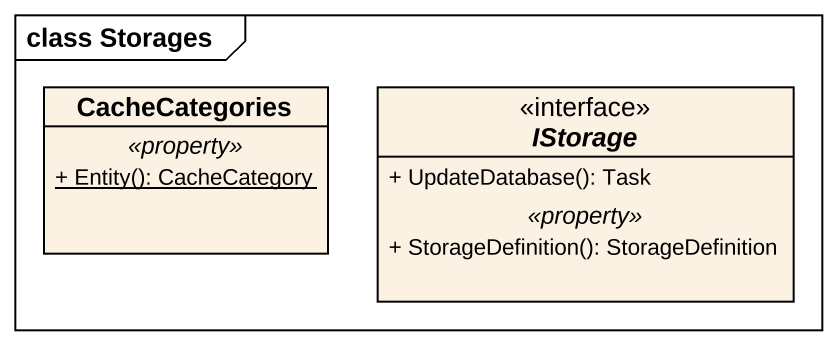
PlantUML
@startuml
mainframe class Storages
hide circle
hide empty members
skinparam classAttributeIconSize 0
class CacheCategories {
  .. <<property>> ..
  {static} + Entity(): CacheCategory
}
interface IStorage {
  + UpdateDatabase(): Task
  .. <<property>> ..
  + StorageDefinition(): StorageDefinition
}
@enduml
